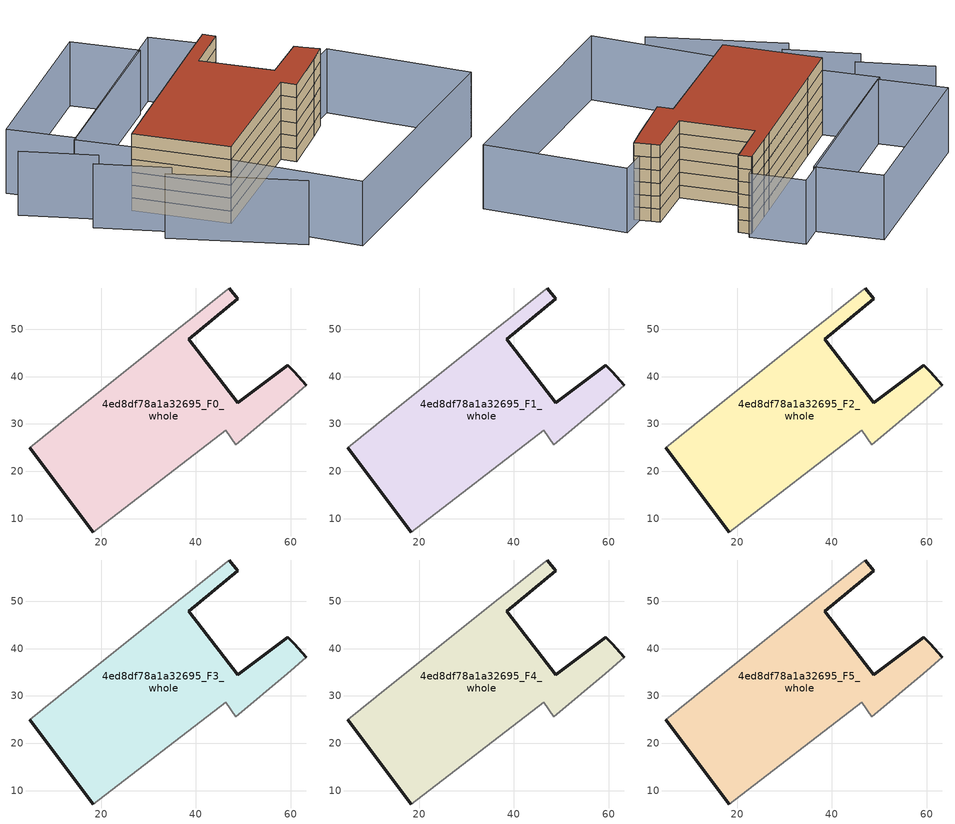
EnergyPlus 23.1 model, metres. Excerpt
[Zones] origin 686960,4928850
4ed8df78a1a32695_F0_whole
 floor ground (EU_floor_Construction): 48.87,56.42 38.5,47.88 48.82,34.45 59.44,42.42 60.76,40.97 63.31,38.17 59.29,34.73 48.42,25.63 46.32,28.61 18.35,7.16 4.88,24.93 13.68,32 36.77,50.53 39.72,52.88 46.69,58.41 47.08,58.72 z0
 wall outside (EU_wall_Construction): 4.88,24.93 18.35,7.16 / 63.31,38.17 60.76,40.97 59.44,42.42 48.82,34.45 38.5,47.88 48.87,56.42 47.08,58.72 z0:3
 wall adiabatic (EU_wall_Construction): 18.35,7.16 46.32,28.61 48.42,25.63 59.29,34.73 63.31,38.17 / 47.08,58.72 46.69,58.41 39.72,52.88 36.77,50.53 13.68,32 4.88,24.93 z0:3
4ed8df78a1a32695_F1_whole
 floor to 4ed8df78a1a32695_F0_whole (EU_floor_Construction): 48.87,56.42 38.5,47.88 48.82,34.45 59.44,42.42 60.76,40.97 63.31,38.17 59.29,34.73 48.42,25.63 46.32,28.61 18.35,7.16 4.88,24.93 13.68,32 36.77,50.53 39.72,52.88 46.69,58.41 47.08,58.72 z3
 wall outside (EU_wall_Construction): 4.88,24.93 18.35,7.16 / 63.31,38.17 60.76,40.97 59.44,42.42 48.82,34.45 38.5,47.88 48.87,56.42 47.08,58.72 z3:6
 wall adiabatic (EU_wall_Construction): 18.35,7.16 46.32,28.61 48.42,25.63 59.29,34.73 63.31,38.17 / 47.08,58.72 46.69,58.41 39.72,52.88 36.77,50.53 13.68,32 4.88,24.93 z3:6
4ed8df78a1a32695_F2_whole
 floor to 4ed8df78a1a32695_F1_whole (EU_floor_Construction): 48.87,56.42 38.5,47.88 48.82,34.45 59.44,42.42 60.76,40.97 63.31,38.17 59.29,34.73 48.42,25.63 46.32,28.61 18.35,7.16 4.88,24.93 13.68,32 36.77,50.53 39.72,52.88 46.69,58.41 47.08,58.72 z6
 wall outside (EU_wall_Construction): 4.88,24.93 18.35,7.16 / 63.31,38.17 60.76,40.97 59.44,42.42 48.82,34.45 38.5,47.88 48.87,56.42 47.08,58.72 z6:9
 wall adiabatic (EU_wall_Construction): 18.35,7.16 46.32,28.61 48.42,25.63 59.29,34.73 63.31,38.17 / 47.08,58.72 46.69,58.41 39.72,52.88 36.77,50.53 13.68,32 4.88,24.93 z6:9
4ed8df78a1a32695_F3_whole
 floor to 4ed8df78a1a32695_F2_whole (EU_floor_Construction): 48.87,56.42 38.5,47.88 48.82,34.45 59.44,42.42 60.76,40.97 63.31,38.17 59.29,34.73 48.42,25.63 46.32,28.61 18.35,7.16 4.88,24.93 13.68,32 36.77,50.53 39.72,52.88 46.69,58.41 47.08,58.72 z9
 wall outside (EU_wall_Construction): 4.88,24.93 18.35,7.16 / 63.31,38.17 60.76,40.97 59.44,42.42 48.82,34.45 38.5,47.88 48.87,56.42 47.08,58.72 z9:12
 wall adiabatic (EU_wall_Construction): 18.35,7.16 46.32,28.61 48.42,25.63 59.29,34.73 63.31,38.17 / 47.08,58.72 46.69,58.41 39.72,52.88 36.77,50.53 13.68,32 4.88,24.93 z9:12
4ed8df78a1a32695_F4_whole
 floor to 4ed8df78a1a32695_F3_whole (EU_floor_Construction): 48.87,56.42 38.5,47.88 48.82,34.45 59.44,42.42 60.76,40.97 63.31,38.17 59.29,34.73 48.42,25.63 46.32,28.61 18.35,7.16 4.88,24.93 13.68,32 36.77,50.53 39.72,52.88 46.69,58.41 47.08,58.72 z12
 wall outside (EU_wall_Construction): 4.88,24.93 18.35,7.16 / 63.31,38.17 60.76,40.97 59.44,42.42 48.82,34.45 38.5,47.88 48.87,56.42 47.08,58.72 z12:15
 wall adiabatic (EU_wall_Construction): 18.35,7.16 46.32,28.61 48.42,25.63 59.29,34.73 63.31,38.17 / 47.08,58.72 46.69,58.41 39.72,52.88 36.77,50.53 13.68,32 4.88,24.93 z12:15
4ed8df78a1a32695_F5_whole
 floor to 4ed8df78a1a32695_F4_whole (EU_floor_Construction): 48.87,56.42 38.5,47.88 48.82,34.45 59.44,42.42 60.76,40.97 63.31,38.17 59.29,34.73 48.42,25.63 46.32,28.61 18.35,7.16 4.88,24.93 13.68,32 36.77,50.53 39.72,52.88 46.69,58.41 47.08,58.72 z15
 wall outside (EU_wall_Construction): 4.88,24.93 18.35,7.16 / 63.31,38.17 60.76,40.97 59.44,42.42 48.82,34.45 38.5,47.88 48.87,56.42 47.08,58.72 z15:18
 wall adiabatic (EU_wall_Construction): 18.35,7.16 46.32,28.61 48.42,25.63 59.29,34.73 63.31,38.17 / 47.08,58.72 46.69,58.41 39.72,52.88 36.77,50.53 13.68,32 4.88,24.93 z15:18
 roof outside (EU_roof_Construction): 48.42,25.63 59.29,34.73 63.31,38.17 60.76,40.97 59.44,42.42 48.82,34.45 38.5,47.88 48.87,56.42 47.08,58.72 46.69,58.41 39.72,52.88 36.77,50.53 13.68,32 4.88,24.93 18.35,7.16 46.32,28.61 z18
shading: 2.56,9.17 25.54,-11.27 / -6.88,22.37 5.57,10.94 / -16.26,36.93 -3.48,25.28 / 86.36,15.06 34.79,-18.28 / 34.79,-18.28 16.81,9.54 / 16.81,9.54 68.38,42.87 / 68.38,42.87 86.36,15.06 / 48.53,59.86 4.88,24.93 / 4.88,24.93 -3.07,34.87 / -3.07,34.87 40.58,69.8 / 40.58,69.8 48.53,59.86 / 35.33,65.13 -2.11,35.52 / -2.11,35.52 -11.79,47.77 / -11.79,47.77 25.65,77.37 / 25.65,77.37 35.33,65.13 z0:15
[Building]
EU S2 Campaign: North Axis=0; Terrain=City; Solar Distribution=FullExterior
[Site:Location]
Bologna: Latitude=44.5; Longitude=11.25; Time Zone=1; Elevation=37
[SizingPeriod:WeatherFileDays]
AnnualSizingPeriod: Begin Month=1; Begin Day of Month=1; End Month=12; End Day of Month=31; Day of Week for Start Day=Monday; Use Weather File Daylight Saving Period=No; Use Weather File Rain and Snow Indicators=No
[MATERIAL]
EU_InternalMass_Material: Roughness=MediumRough; Thickness=0.1; Conductivity=1; Density=1800; Specific Heat=900; Thermal Absorptance=0.9; Solar Absorptance=0.7; Visible Absorptance=0.7
[MATERIAL:NOMASS] Roughness=MediumRough; Thermal Absorptance=0.9; Solar Absorptance=0.7; Visible Absorptance=0.7
Name | Thermal Resistance
EU_wall_NoMass | 0.905828
EU_roof_NoMass | 0.37593
EU_floor_NoMass | 0.67114
[CONSTRUCTION]
EU_wall_Construction: EU_wall_NoMass
EU_roof_Construction: EU_roof_NoMass
EU_floor_Construction: EU_floor_NoMass
EU_InternalMass_Construction: EU_InternalMass_Material
[ZONE] Type=1; Multiplier=1; Ceiling Height=autocalculate; Volume=3209.31; Floor Area=autocalculate; Part of Total Floor Area=Yes
4ed8df78a1a32695_F0_whole; 4ed8df78a1a32695_F1_whole; 4ed8df78a1a32695_F2_whole; 4ed8df78a1a32695_F3_whole; 4ed8df78a1a32695_F4_whole; 4ed8df78a1a32695_F5_whole
[INTERNALMASS] Construction=EU_InternalMass_Construction; Surface Area=981.851
Name | Zone or ZoneList
4ed8df78a1a32695_F0_whole_EU_InternalMass | 4ed8df78a1a32695_F0_whole
4ed8df78a1a32695_F1_whole_EU_InternalMass | 4ed8df78a1a32695_F1_whole
4ed8df78a1a32695_F2_whole_EU_InternalMass | 4ed8df78a1a32695_F2_whole
4ed8df78a1a32695_F3_whole_EU_InternalMass | 4ed8df78a1a32695_F3_whole
4ed8df78a1a32695_F4_whole_EU_InternalMass | 4ed8df78a1a32695_F4_whole
4ed8df78a1a32695_F5_whole_EU_InternalMass | 4ed8df78a1a32695_F5_whole
[OTHEREQUIPMENT] Fuel Type=Electricity; Design Level Calculation Method=Watts/Area; Power per Zone Floor Area=1; Fraction Latent=0; Fraction Radiant=0; Fraction Lost=0; Carbon Dioxide Generation Rate=0; EndUse Subcategory=EU_Step8_InternalGains
Name | Zone or ZoneList or Space or SpaceList | Schedule
EU_Step8_InternalGain_4ed8df78a1a32695_F0_whole_f000 | 4ed8df78a1a32695_F0_whole | EU_Step8_GainSchedule_4ed8df78a1a32695_F0_whole_f000
EU_Step8_InternalGain_4ed8df78a1a32695_F1_whole_f000 | 4ed8df78a1a32695_F1_whole | EU_Step8_GainSchedule_4ed8df78a1a32695_F1_whole_f000
EU_Step8_InternalGain_4ed8df78a1a32695_F2_whole_f000 | 4ed8df78a1a32695_F2_whole | EU_Step8_GainSchedule_4ed8df78a1a32695_F2_whole_f000
EU_Step8_InternalGain_4ed8df78a1a32695_F3_whole_f000 | 4ed8df78a1a32695_F3_whole | EU_Step8_GainSchedule_4ed8df78a1a32695_F3_whole_f000
EU_Step8_InternalGain_4ed8df78a1a32695_F4_whole_f000 | 4ed8df78a1a32695_F4_whole | EU_Step8_GainSchedule_4ed8df78a1a32695_F4_whole_f000
EU_Step8_InternalGain_4ed8df78a1a32695_F5_whole_f000 | 4ed8df78a1a32695_F5_whole | EU_Step8_GainSchedule_4ed8df78a1a32695_F5_whole_f000
[ZONEVENTILATION:DESIGNFLOWRATE] Schedule=EU_AlwaysOn; Design Flow Rate Calculation Method=AirChanges/Hour; Air Changes per Hour=0.73129; Ventilation Type=Natural; Fan Pressure Rise=0; Fan Total Efficiency=1; Constant Term Coefficient=1; Temperature Term Coefficient=0; Velocity Term Coefficient=0; Velocity Squared Term Coefficient=0; Minimum Indoor Temperature=-100; Maximum Indoor Temperature=100; Delta Temperature=-100; Minimum Outdoor Temperature=-100; Maximum Outdoor Temperature=100; Maximum Wind Speed=40
Name | Zone or ZoneList or Space or SpaceList
EU_ConstantAir_4ed8df78a1a32695_F0_whole | 4ed8df78a1a32695_F0_whole
EU_ConstantAir_4ed8df78a1a32695_F1_whole | 4ed8df78a1a32695_F1_whole
EU_ConstantAir_4ed8df78a1a32695_F2_whole | 4ed8df78a1a32695_F2_whole
EU_ConstantAir_4ed8df78a1a32695_F3_whole | 4ed8df78a1a32695_F3_whole
EU_ConstantAir_4ed8df78a1a32695_F4_whole | 4ed8df78a1a32695_F4_whole
EU_ConstantAir_4ed8df78a1a32695_F5_whole | 4ed8df78a1a32695_F5_whole
[HVACTEMPLATE:THERMOSTAT] Constant Heating Setpoint=20; Constant Cooling Setpoint=50
EU_HeatOnly_4ed8df78a1a32695_F0_whole; EU_HeatOnly_4ed8df78a1a32695_F1_whole; EU_HeatOnly_4ed8df78a1a32695_F2_whole; EU_HeatOnly_4ed8df78a1a32695_F3_whole; EU_HeatOnly_4ed8df78a1a32695_F4_whole; EU_HeatOnly_4ed8df78a1a32695_F5_whole
[HVACTEMPLATE:ZONE:IDEALLOADSAIRSYSTEM] System Availability Schedule=EU_AlwaysOn; Maximum Heating Supply Air Temperature=50; Minimum Cooling Supply Air Temperature=13; Maximum Heating Supply Air Humidity Ratio=0.0156; Minimum Cooling Supply Air Humidity Ratio=0.0077; Heating Limit=NoLimit; Cooling Limit=NoLimit; Heating Availability Schedule=EU_AlwaysOn; Cooling Availability Schedule=EU_CoolingOff; Dehumidification Control Type=ConstantSensibleHeatRatio; Cooling Sensible Heat Ratio=0.7; Dehumidification Setpoint=60; Humidification Control Type=None; Humidification Setpoint=30; Outdoor Air Method=None; Outdoor Air Flow Rate per Person=0.00944; Outdoor Air Flow Rate per Zone Floor Area=0; Outdoor Air Flow Rate per Zone=0; Demand Controlled Ventilation Type=None; Outdoor Air Economizer Type=NoEconomizer; Heat Recovery Type=None; Sensible Heat Recovery Effectiveness=0.7; Latent Heat Recovery Effectiveness=0.65
Name | Template Thermostat
4ed8df78a1a32695_F0_whole | EU_HeatOnly_4ed8df78a1a32695_F0_whole
4ed8df78a1a32695_F1_whole | EU_HeatOnly_4ed8df78a1a32695_F1_whole
4ed8df78a1a32695_F2_whole | EU_HeatOnly_4ed8df78a1a32695_F2_whole
4ed8df78a1a32695_F3_whole | EU_HeatOnly_4ed8df78a1a32695_F3_whole
4ed8df78a1a32695_F4_whole | EU_HeatOnly_4ed8df78a1a32695_F4_whole
4ed8df78a1a32695_F5_whole | EU_HeatOnly_4ed8df78a1a32695_F5_whole
[SIZING:ZONE] Zone Cooling Design Supply Air Temperature Input Method=SupplyAirTemperature; Zone Cooling Design Supply Air Temperature=13; Zone Heating Design Supply Air Temperature Input Method=SupplyAirTemperature; Zone Heating Design Supply Air Temperature=50; Zone Cooling Design Supply Air Humidity Ratio=0.008; Zone Heating Design Supply Air Humidity Ratio=0.008; Cooling Design Air Flow Method=DesignDay; Cooling Design Air Flow Rate=0; Cooling Minimum Air Flow per Zone Floor Area=0.000762; Cooling Minimum Air Flow=0; Cooling Minimum Air Flow Fraction=0.2; Heating Design Air Flow Method=DesignDay; Heating Design Air Flow Rate=0; Heating Maximum Air Flow per Zone Floor Area=0.002032; Heating Maximum Air Flow=0.141576; Heating Maximum Air Flow Fraction=0.3; Account for Dedicated Outdoor Air System=No; Dedicated Outdoor Air System Control Strategy=NeutralSupplyAir; Dedicated Outdoor Air Low Setpoint Temperature for Design=autosize; Dedicated Outdoor Air High Setpoint Temperature for Design=autosize; Zone Load Sizing Method=Sensible Load Only No Latent Load; Zone Latent Cooling Design Supply Air Humidity Ratio Input Method=HumidityRatioDifference; Zone Cooling Design Supply Air Humidity Ratio Difference=0.005; Zone Latent Heating Design Supply Air Humidity Ratio Input Method=HumidityRatioDifference; Zone Humidification Design Supply Air Humidity Ratio Difference=0.005
4ed8df78a1a32695_F0_whole; 4ed8df78a1a32695_F1_whole; 4ed8df78a1a32695_F2_whole; 4ed8df78a1a32695_F3_whole; 4ed8df78a1a32695_F4_whole; 4ed8df78a1a32695_F5_whole
[SCHEDULE:CONSTANT]
Name | Hourly Value
EU_AlwaysOn | 1
EU_CoolingOff | 0
[SCHEDULE:FILE] Column Number=1; Rows to Skip at Top=0; Number of Hours of Data=8760; Column Separator=Comma; Interpolate to Timestep=No; Minutes per Item=60; Adjust Schedule for Daylight Savings=Yes
Name | File
EU_Step8_GainSchedule_4ed8df78a1a32695_F0_whole_f000 | ../../schedules/4ed8df78a1a32695/4ed8df78a1a32695_F0_whole_f000_gain.csv
EU_Step8_GainSchedule_4ed8df78a1a32695_F1_whole_f000 | ../../schedules/4ed8df78a1a32695/4ed8df78a1a32695_F1_whole_f000_gain.csv
EU_Step8_GainSchedule_4ed8df78a1a32695_F2_whole_f000 | ../../schedules/4ed8df78a1a32695/4ed8df78a1a32695_F2_whole_f000_gain.csv
EU_Step8_GainSchedule_4ed8df78a1a32695_F3_whole_f000 | ../../schedules/4ed8df78a1a32695/4ed8df78a1a32695_F3_whole_f000_gain.csv
EU_Step8_GainSchedule_4ed8df78a1a32695_F4_whole_f000 | ../../schedules/4ed8df78a1a32695/4ed8df78a1a32695_F4_whole_f000_gain.csv
EU_Step8_GainSchedule_4ed8df78a1a32695_F5_whole_f000 | ../../schedules/4ed8df78a1a32695/4ed8df78a1a32695_F5_whole_f000_gain.csv
